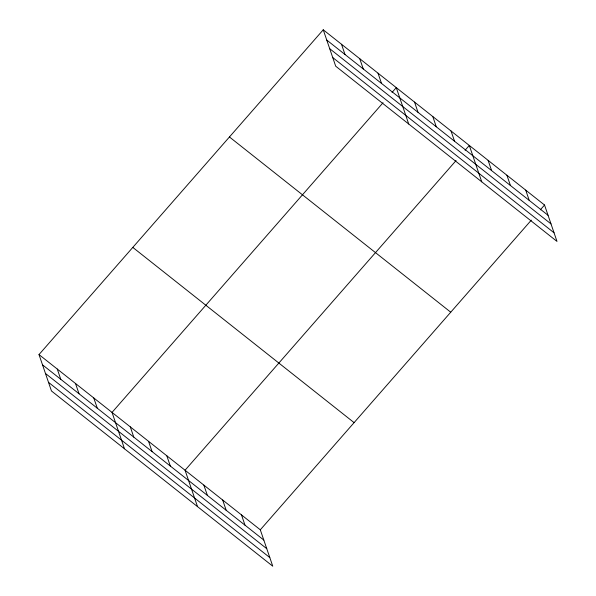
<?xml version="1.0" encoding="UTF-8"?>
<svg xmlns="http://www.w3.org/2000/svg" width="596" height="596" viewBox="0 0 596 596"><rect width="100%" height="100%" fill="white"/><g stroke="black" fill="none" stroke-linecap="round" stroke-linejoin="round"><path stroke-width="0.89" d="M39.001 354.583L260.303 529.807L272.759 566.2L51.465 390.976L39.001 354.583L323.241 29.8L544.535 205.024L556.999 241.417L335.697 66.193L323.241 29.8M383.042 102.743L112.033 412.41L124.489 448.795M392.056 92.432L396.265 87.627L408.729 124.013M456.067 160.562L185.058 470.229L197.522 506.622M465.089 150.259L469.298 145.446L481.754 181.84M260.303 529.807L531.312 220.14M540.326 209.837L544.535 205.024M326.757 40.059L548.052 215.29M329.707 48.686L551.002 223.91M332.747 57.566L554.042 232.798M229.445 136.976L450.74 312.207M132.804 247.407L354.099 422.631M42.517 364.841L263.812 540.073M45.467 373.469L266.762 548.692M48.507 382.349L269.809 557.58M525.724 190.131L529.241 200.398M506.92 175.239L510.429 185.498M488.109 160.346L491.618 170.605M451.038 130.993L454.554 141.252M432.785 116.54L436.294 126.799M414.525 102.08L418.042 112.346M378.013 73.166L381.522 83.433M359.753 58.713L363.269 68.972M341.501 44.253L345.01 54.519M241.492 514.914L245.001 525.18M222.68 500.022L226.189 510.28M203.869 485.129L207.386 495.388M166.805 455.776L170.314 466.035M148.546 441.323L152.062 451.582M130.286 426.863L133.802 437.129M93.773 397.949L97.29 408.215M75.521 383.496L79.03 393.755M57.261 369.036L60.777 379.302"/></g></svg>
